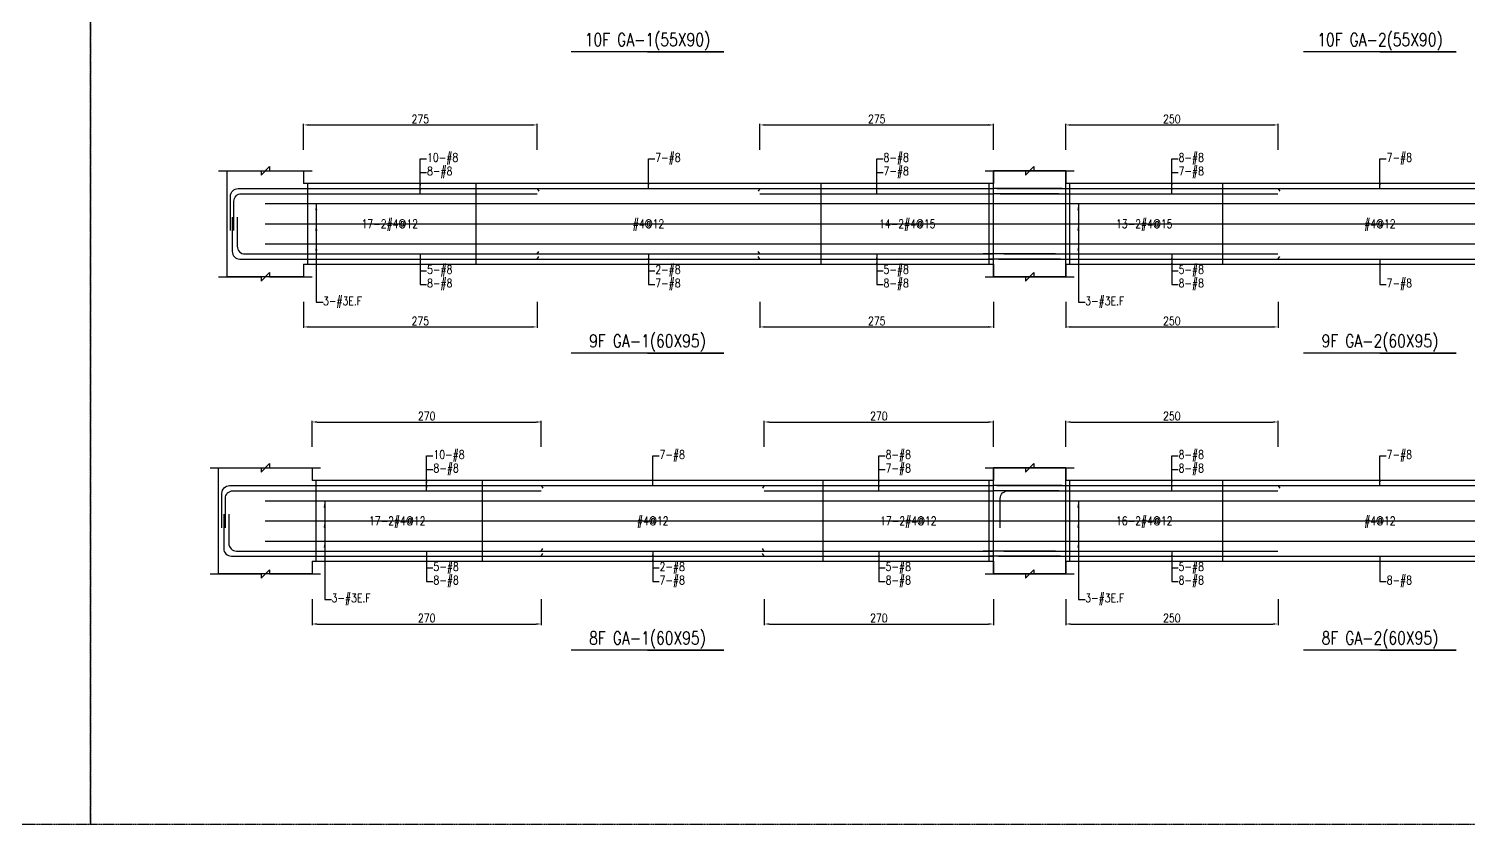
# Model space of a CAD drawing. Header units: millimetres. Extents: x 0 to 84580, y -12276 to 4373.
# Drawn here: x 35759 to 37454, y -3069 to -2132 of the extents above; entities that cross this region are included whole.
import ezdxf
from ezdxf.enums import TextEntityAlignment as Align

# ---------------------------------------------------------------- set-up
doc = ezdxf.new("R2010")
doc.units = ezdxf.units.MM
doc.header["$MEASUREMENT"] = 0
doc.linetypes.add('CENTER', pattern=[2, 1.25, -0.25, 0.25, -0.25])
for name, color, linetype in [('S-DIM', 2, 'Continuous'), ('S-GRID', 1, 'CENTER'), ('S-LEADER', 2, 'Continuous'), ('S-RC', 130, 'Continuous'), ('S-REINF', 6, 'Continuous'), ('S-TEXT', 2, 'Continuous')]:
    doc.layers.add(name, color=color, linetype=linetype)
doc.styles.add('CS4', font='romans.shx', dxfattribs={"width": 0.8, "bigfont": 'lsp.shx'})
doc.styles.get("Standard").update_dxf_attribs({"font": 'arial.ttf'})
doc.dimstyles.new('ISO-25', dxfattribs={"dimtxt": 2.5, "dimasz": 2.5, "dimexe": 1.25, "dimexo": 0.625, "dimtad": 1, "dimtxsty": 'Standard', "dimcen": 2.5, "dimadec": 0, "dimazin": 0, "dimtfac": 1, "dimtmove": 0, "dimatfit": 3, "dimfxl": 0, "dimarcsym": 0})

# ---------------------------------------------------------------- blocks, each defined once
blk = doc.blocks.new('*D955')
at = {"layer": 'DEFPOINTS', "color": 0, "transparency": 16777216}
for p in [(36362.7, -2595.1), (36092.7, -2625.1), (36362.7, -2625.1)]:
    blk.add_point(p, dxfattribs=at)
at = {"layer": 'S-DIM', "color": 0, "lineweight": -2, "transparency": 16777216}
for p, q in [((36092.7, -2624.5), (36092.7, -2593.8)), ((36098.7, -2595.1), (36356.7, -2595.1)), ((36362.7, -2624.5), (36362.7, -2593.8))]:
    blk.add_line(p, q, dxfattribs=at)
at = {"layer": 'S-DIM', "color": 0, "transparency": 16777216}
for points in [[(36098.7, -2594.1), (36098.7, -2596.1), (36092.7, -2595.1)], [(36356.7, -2594.1), (36356.7, -2596.1), (36362.7, -2595.1)]]:
    blk.add_solid(points, dxfattribs=at)
at = {"layer": 'S-DIM', "color": 0, "transparency": 16777216, "insert": (36227.7, -2588.1), "char_height": 10, "attachment_point": 5, "style": 'CS4'}
blk.add_mtext('270', dxfattribs=at)
blk = doc.blocks.new('*D956')
at = {"layer": 'DEFPOINTS', "color": 0, "transparency": 16777216}
for p in [(36895.2, -2595.1), (36625.2, -2625.1), (36895.2, -2625.1)]:
    blk.add_point(p, dxfattribs=at)
at = {"layer": 'S-DIM', "color": 0, "lineweight": -2, "transparency": 16777216}
for p, q in [((36625.2, -2624.5), (36625.2, -2593.8)), ((36631.2, -2595.1), (36889.2, -2595.1)), ((36895.2, -2624.5), (36895.2, -2593.8))]:
    blk.add_line(p, q, dxfattribs=at)
at = {"layer": 'S-DIM', "color": 0, "transparency": 16777216}
for points in [[(36631.2, -2594.1), (36631.2, -2596.1), (36625.2, -2595.1)], [(36889.2, -2594.1), (36889.2, -2596.1), (36895.2, -2595.1)]]:
    blk.add_solid(points, dxfattribs=at)
at = {"layer": 'S-DIM', "color": 0, "transparency": 16777216, "insert": (36760.2, -2588.1), "char_height": 10, "attachment_point": 5, "style": 'CS4'}
blk.add_mtext('270', dxfattribs=at)
blk = doc.blocks.new('*D957')
at = {"layer": 'DEFPOINTS', "color": 0, "transparency": 16777216}
for p in [(36092.7, -2803.1), (36362.7, -2803.1), (36362.7, -2833.1)]:
    blk.add_point(p, dxfattribs=at)
at = {"layer": 'S-DIM', "color": 0, "lineweight": -2, "transparency": 16777216}
for p, q in [((36092.7, -2803.7), (36092.7, -2834.3)), ((36362.7, -2803.7), (36362.7, -2834.3)), ((36098.7, -2833.1), (36356.7, -2833.1))]:
    blk.add_line(p, q, dxfattribs=at)
at = {"layer": 'S-DIM', "color": 0, "transparency": 16777216}
for points in [[(36098.7, -2832.1), (36098.7, -2834.1), (36092.7, -2833.1)], [(36356.7, -2832.1), (36356.7, -2834.1), (36362.7, -2833.1)]]:
    blk.add_solid(points, dxfattribs=at)
at = {"layer": 'S-DIM', "color": 0, "transparency": 16777216, "insert": (36227.7, -2826.1), "char_height": 10, "attachment_point": 5, "style": 'CS4'}
blk.add_mtext('270', dxfattribs=at)
blk = doc.blocks.new('*D958')
at = {"layer": 'DEFPOINTS', "color": 0, "transparency": 16777216}
for p in [(36625.2, -2803.1), (36895.2, -2803.1), (36895.2, -2833.1)]:
    blk.add_point(p, dxfattribs=at)
at = {"layer": 'S-DIM', "color": 0, "lineweight": -2, "transparency": 16777216}
for p, q in [((36625.2, -2803.7), (36625.2, -2834.3)), ((36895.2, -2803.7), (36895.2, -2834.3)), ((36631.2, -2833.1), (36889.2, -2833.1))]:
    blk.add_line(p, q, dxfattribs=at)
at = {"layer": 'S-DIM', "color": 0, "transparency": 16777216}
for points in [[(36631.2, -2832.1), (36631.2, -2834.1), (36625.2, -2833.1)], [(36889.2, -2832.1), (36889.2, -2834.1), (36895.2, -2833.1)]]:
    blk.add_solid(points, dxfattribs=at)
at = {"layer": 'S-DIM', "color": 0, "transparency": 16777216, "insert": (36760.2, -2826.1), "char_height": 10, "attachment_point": 5, "style": 'CS4'}
blk.add_mtext('270', dxfattribs=at)
blk = doc.blocks.new('*D959')
at = {"layer": 'DEFPOINTS', "color": 0, "transparency": 16777216}
for p in [(36357.7, -2245.1), (36082.7, -2275.1), (36357.7, -2275.1)]:
    blk.add_point(p, dxfattribs=at)
at = {"layer": 'S-DIM', "color": 0, "lineweight": -2, "transparency": 16777216}
for p, q in [((36082.7, -2274.5), (36082.7, -2243.8)), ((36088.7, -2245.1), (36351.7, -2245.1)), ((36357.7, -2274.5), (36357.7, -2243.8))]:
    blk.add_line(p, q, dxfattribs=at)
at = {"layer": 'S-DIM', "color": 0, "transparency": 16777216}
for points in [[(36088.7, -2244.1), (36088.7, -2246.1), (36082.7, -2245.1)], [(36351.7, -2244.1), (36351.7, -2246.1), (36357.7, -2245.1)]]:
    blk.add_solid(points, dxfattribs=at)
at = {"layer": 'S-DIM', "color": 0, "transparency": 16777216, "insert": (36220.2, -2238.1), "char_height": 10, "attachment_point": 5, "style": 'CS4'}
blk.add_mtext('275', dxfattribs=at)
blk = doc.blocks.new('*D960')
at = {"layer": 'DEFPOINTS', "color": 0, "transparency": 16777216}
for p in [(36895.2, -2245.1), (36620.2, -2275.1), (36895.2, -2275.1)]:
    blk.add_point(p, dxfattribs=at)
at = {"layer": 'S-DIM', "color": 0, "lineweight": -2, "transparency": 16777216}
for p, q in [((36620.2, -2274.5), (36620.2, -2243.8)), ((36626.2, -2245.1), (36889.2, -2245.1)), ((36895.2, -2274.5), (36895.2, -2243.8))]:
    blk.add_line(p, q, dxfattribs=at)
at = {"layer": 'S-DIM', "color": 0, "transparency": 16777216}
for points in [[(36626.2, -2244.1), (36626.2, -2246.1), (36620.2, -2245.1)], [(36889.2, -2244.1), (36889.2, -2246.1), (36895.2, -2245.1)]]:
    blk.add_solid(points, dxfattribs=at)
at = {"layer": 'S-DIM', "color": 0, "transparency": 16777216, "insert": (36757.7, -2238.1), "char_height": 10, "attachment_point": 5, "style": 'CS4'}
blk.add_mtext('275', dxfattribs=at)
blk = doc.blocks.new('*D961')
at = {"layer": 'DEFPOINTS', "color": 0, "transparency": 16777216}
for p in [(36082.7, -2453.1), (36357.7, -2453.1), (36357.7, -2483.1)]:
    blk.add_point(p, dxfattribs=at)
at = {"layer": 'S-DIM', "color": 0, "lineweight": -2, "transparency": 16777216}
for p, q in [((36082.7, -2453.7), (36082.7, -2484.3)), ((36357.7, -2453.7), (36357.7, -2484.3)), ((36088.7, -2483.1), (36351.7, -2483.1))]:
    blk.add_line(p, q, dxfattribs=at)
at = {"layer": 'S-DIM', "color": 0, "transparency": 16777216}
for points in [[(36088.7, -2482.1), (36088.7, -2484.1), (36082.7, -2483.1)], [(36351.7, -2482.1), (36351.7, -2484.1), (36357.7, -2483.1)]]:
    blk.add_solid(points, dxfattribs=at)
at = {"layer": 'S-DIM', "color": 0, "transparency": 16777216, "insert": (36220.2, -2476.1), "char_height": 10, "attachment_point": 5, "style": 'CS4'}
blk.add_mtext('275', dxfattribs=at)
blk = doc.blocks.new('*D962')
at = {"layer": 'DEFPOINTS', "color": 0, "transparency": 16777216}
for p in [(36620.2, -2453.1), (36895.2, -2453.1), (36895.2, -2483.1)]:
    blk.add_point(p, dxfattribs=at)
at = {"layer": 'S-DIM', "color": 0, "lineweight": -2, "transparency": 16777216}
for p, q in [((36620.2, -2453.7), (36620.2, -2484.3)), ((36895.2, -2453.7), (36895.2, -2484.3)), ((36626.2, -2483.1), (36889.2, -2483.1))]:
    blk.add_line(p, q, dxfattribs=at)
at = {"layer": 'S-DIM', "color": 0, "transparency": 16777216}
for points in [[(36626.2, -2482.1), (36626.2, -2484.1), (36620.2, -2483.1)], [(36889.2, -2482.1), (36889.2, -2484.1), (36895.2, -2483.1)]]:
    blk.add_solid(points, dxfattribs=at)
at = {"layer": 'S-DIM', "color": 0, "transparency": 16777216, "insert": (36757.7, -2476.1), "char_height": 10, "attachment_point": 5, "style": 'CS4'}
blk.add_mtext('275', dxfattribs=at)
blk = doc.blocks.new('*D981')
at = {"layer": 'DEFPOINTS', "color": 0, "transparency": 16777216}
for p in [(37230.2, -2595.1), (36980.2, -2625.1), (37230.2, -2625.1)]:
    blk.add_point(p, dxfattribs=at)
at = {"layer": 'S-DIM', "color": 0, "lineweight": -2, "transparency": 16777216}
for p, q in [((36980.2, -2624.5), (36980.2, -2593.8)), ((36986.2, -2595.1), (37224.2, -2595.1)), ((37230.2, -2624.5), (37230.2, -2593.8))]:
    blk.add_line(p, q, dxfattribs=at)
at = {"layer": 'S-DIM', "color": 0, "transparency": 16777216}
for points in [[(36986.2, -2594.1), (36986.2, -2596.1), (36980.2, -2595.1)], [(37224.2, -2594.1), (37224.2, -2596.1), (37230.2, -2595.1)]]:
    blk.add_solid(points, dxfattribs=at)
at = {"layer": 'S-DIM', "color": 0, "transparency": 16777216, "insert": (37105.2, -2588.1), "char_height": 10, "attachment_point": 5, "style": 'CS4'}
blk.add_mtext('250', dxfattribs=at)
blk = doc.blocks.new('*D983')
at = {"layer": 'DEFPOINTS', "color": 0, "transparency": 16777216}
for p in [(36980.2, -2803.1), (37230.2, -2803.1), (37230.2, -2833.1)]:
    blk.add_point(p, dxfattribs=at)
at = {"layer": 'S-DIM', "color": 0, "lineweight": -2, "transparency": 16777216}
for p, q in [((36980.2, -2803.7), (36980.2, -2834.3)), ((37230.2, -2803.7), (37230.2, -2834.3)), ((36986.2, -2833.1), (37224.2, -2833.1))]:
    blk.add_line(p, q, dxfattribs=at)
at = {"layer": 'S-DIM', "color": 0, "transparency": 16777216}
for points in [[(36986.2, -2832.1), (36986.2, -2834.1), (36980.2, -2833.1)], [(37224.2, -2832.1), (37224.2, -2834.1), (37230.2, -2833.1)]]:
    blk.add_solid(points, dxfattribs=at)
at = {"layer": 'S-DIM', "color": 0, "transparency": 16777216, "insert": (37105.2, -2826.1), "char_height": 10, "attachment_point": 5, "style": 'CS4'}
blk.add_mtext('250', dxfattribs=at)
blk = doc.blocks.new('*D971')
at = {"layer": 'DEFPOINTS', "color": 0, "transparency": 16777216}
for p in [(37230.2, -2245.1), (36980.2, -2275.1), (37230.2, -2275.1)]:
    blk.add_point(p, dxfattribs=at)
at = {"layer": 'S-DIM', "color": 0, "lineweight": -2, "transparency": 16777216}
for p, q in [((36980.2, -2274.5), (36980.2, -2243.8)), ((36986.2, -2245.1), (37224.2, -2245.1)), ((37230.2, -2274.5), (37230.2, -2243.8))]:
    blk.add_line(p, q, dxfattribs=at)
at = {"layer": 'S-DIM', "color": 0, "transparency": 16777216}
for points in [[(36986.2, -2244.1), (36986.2, -2246.1), (36980.2, -2245.1)], [(37224.2, -2244.1), (37224.2, -2246.1), (37230.2, -2245.1)]]:
    blk.add_solid(points, dxfattribs=at)
at = {"layer": 'S-DIM', "color": 0, "transparency": 16777216, "insert": (37105.2, -2238.1), "char_height": 10, "attachment_point": 5, "style": 'CS4'}
blk.add_mtext('250', dxfattribs=at)
blk = doc.blocks.new('*D973')
at = {"layer": 'DEFPOINTS', "color": 0, "transparency": 16777216}
for p in [(36980.2, -2453.1), (37230.2, -2453.1), (37230.2, -2483.1)]:
    blk.add_point(p, dxfattribs=at)
at = {"layer": 'S-DIM', "color": 0, "lineweight": -2, "transparency": 16777216}
for p, q in [((36980.2, -2453.7), (36980.2, -2484.3)), ((37230.2, -2453.7), (37230.2, -2484.3)), ((36986.2, -2483.1), (37224.2, -2483.1))]:
    blk.add_line(p, q, dxfattribs=at)
at = {"layer": 'S-DIM', "color": 0, "transparency": 16777216}
for points in [[(36986.2, -2482.1), (36986.2, -2484.1), (36980.2, -2483.1)], [(37224.2, -2482.1), (37224.2, -2484.1), (37230.2, -2483.1)]]:
    blk.add_solid(points, dxfattribs=at)
at = {"layer": 'S-DIM', "color": 0, "transparency": 16777216, "insert": (37105.2, -2476.1), "char_height": 10, "attachment_point": 5, "style": 'CS4'}
blk.add_mtext('250', dxfattribs=at)

msp = doc.modelspace()

# ---------------------------------------------------------------- linework, layer by layer
at = {"layer": 'S-GRID'}
for points in [[(32603, -3069), (35832, -3069), (35832, -1000), (32603, -1000), (32603, -3069)], [(35832, -3069), (39061, -3069), (39061, -1000), (35832, -1000), (35832, -3069)]]:
    msp.add_lwpolyline(points, dxfattribs=at)
at = {"layer": 'S-RC'}
for points in [[(36487.673, -2159.093), (36577.673, -2159.093), (36397.673, -2159.093)], [(37350.173, -2159.093), (37440.173, -2159.093), (37260.173, -2159.093)], [(35982.673, -2299.093), (36032.673, -2299.103), (36032.672, -2304.103), (36042.674, -2294.105), (36042.673, -2299.105), (36092.673, -2299.115)], [(36082.673, -2409.093), (36082.673, -2424.093), (35992.673, -2424.093), (35992.673, -2299.093), (36082.673, -2299.093), (36082.673, -2314.093)], [(36885.173, -2299.093), (36932.673, -2299.102), (36932.672, -2304.102), (36942.674, -2294.104), (36942.673, -2299.104), (36990.173, -2299.114)], [(36885.173, -2299.093), (36932.673, -2299.102), (36932.672, -2304.102), (36942.674, -2294.104), (36942.673, -2299.104), (36990.173, -2299.114)], [(36895.173, -2409.093), (36895.173, -2424.093), (36980.173, -2424.093), (36980.173, -2299.093), (36895.173, -2299.093), (36895.173, -2314.093)], [(36980.173, -2409.093), (36980.173, -2424.093), (36895.173, -2424.093), (36895.173, -2299.093), (36980.173, -2299.093), (36980.173, -2314.093)], [(36895.173, -2314.093), (36082.673, -2314.093)], [(37720.173, -2314.093), (36980.173, -2314.093)], [(35982.673, -2424.093), (36032.673, -2424.103), (36032.672, -2429.103), (36042.674, -2419.105), (36042.673, -2424.105), (36092.673, -2424.115)], [(36082.673, -2409.093), (36895.173, -2409.093)], [(36885.173, -2424.093), (36932.673, -2424.102), (36932.672, -2429.102), (36942.674, -2419.104), (36942.673, -2424.104), (36990.173, -2424.114)], [(36885.173, -2424.093), (36932.673, -2424.102), (36932.672, -2429.102), (36942.674, -2419.104), (36942.673, -2424.104), (36990.173, -2424.114)], [(36980.173, -2409.093), (37720.173, -2409.093)], [(36487.673, -2514.093), (36577.673, -2514.093), (36397.673, -2514.093)], [(37350.173, -2514.093), (37440.173, -2514.093), (37260.173, -2514.093)], [(35972.673, -2649.093), (36032.673, -2649.105), (36032.672, -2654.105), (36042.674, -2644.107), (36042.673, -2649.107), (36102.673, -2649.119)], [(36885.173, -2649.093), (36932.673, -2649.102), (36932.672, -2654.102), (36942.674, -2644.104), (36942.673, -2649.104), (36990.173, -2649.114)], [(36885.173, -2649.093), (36932.673, -2649.102), (36932.672, -2654.102), (36942.674, -2644.104), (36942.673, -2649.104), (36990.173, -2649.114)], [(36092.673, -2759.093), (36092.673, -2774.093), (35982.673, -2774.093), (35982.673, -2649.093), (36092.673, -2649.093), (36092.673, -2664.093)], [(36895.173, -2759.093), (36895.173, -2774.093), (36980.173, -2774.093), (36980.173, -2649.093), (36895.173, -2649.093), (36895.173, -2664.093)], [(36980.173, -2759.093), (36980.173, -2774.093), (36895.173, -2774.093), (36895.173, -2649.093), (36980.173, -2649.093), (36980.173, -2664.093)], [(36895.173, -2664.093), (36092.673, -2664.093)], [(37720.173, -2664.093), (36980.173, -2664.093)], [(36092.673, -2759.093), (36895.173, -2759.093)], [(36980.173, -2759.093), (37720.173, -2759.093)], [(35972.673, -2774.093), (36032.673, -2774.105), (36032.672, -2779.105), (36042.674, -2769.107), (36042.673, -2774.107), (36102.673, -2774.119)], [(36885.173, -2774.093), (36932.673, -2774.102), (36932.672, -2779.102), (36942.674, -2769.104), (36942.673, -2774.104), (36990.173, -2774.114)], [(36885.173, -2774.093), (36932.673, -2774.102), (36932.672, -2779.102), (36942.674, -2769.104), (36942.673, -2774.104), (36990.173, -2774.114)], [(36487.673, -2864.093), (36577.673, -2864.093), (36397.673, -2864.093)], [(37350.173, -2864.093), (37440.173, -2864.093), (37260.173, -2864.093)]]:
    msp.add_lwpolyline(points, dxfattribs=at)
at = {"layer": 'S-REINF'}
for points in [[(35996.673, -2369.593), (35996.673, -2329.093, -0.41421356), (36005.673, -2320.093), (36082.673, -2320.093)], [(36000.673, -2369.593), (36000.673, -2335.093, -0.41421356), (36009.673, -2326.093), (36082.673, -2326.093)], [(35998.673, -2353.593), (35998.673, -2394.093, 0.41421356), (36007.673, -2403.093), (36082.673, -2403.093)], [(36004.673, -2353.593), (36004.673, -2388.093, 0.41421356), (36013.673, -2397.093), (36082.673, -2397.093)], [(35986.673, -2719.593), (35986.673, -2679.093, -0.41421356), (35995.673, -2670.093), (36092.673, -2670.093)], [(35990.673, -2719.593), (35990.673, -2685.093, -0.41421356), (35999.673, -2676.093), (36092.673, -2676.093)], [(36903.173, -2719.593), (36903.173, -2685.093, -0.41421356), (36912.173, -2676.093), (36980.173, -2676.093)], [(35988.673, -2703.593), (35988.673, -2744.093, 0.41421356), (35997.673, -2753.093), (36092.673, -2753.093)], [(35994.673, -2703.593), (35994.673, -2738.093, 0.41421356), (36003.673, -2747.093), (36092.673, -2747.093)]]:
    msp.add_lwpolyline(points, format="xyb", dxfattribs=at)
for points in [[(36082.673, -2320.093), (36357.673, -2320.093)], [(36357.673, -2320.093), (36359.673, -2323.093)], [(36357.673, -2320.093), (36620.173, -2320.093)], [(36620.173, -2320.093), (36618.173, -2323.093)], [(36620.173, -2320.093), (36895.173, -2320.093)], [(36976.173, -2320.093), (36895.173, -2320.093)], [(36899.173, -2320.093), (36980.173, -2320.093)], [(36980.173, -2320.093), (37230.173, -2320.093)], [(37230.173, -2320.093), (37232.173, -2323.093)], [(37230.173, -2320.093), (37470.173, -2320.093)], [(36082.673, -2326.093), (36357.673, -2326.093)], [(36620.173, -2326.093), (36895.173, -2326.093)], [(36972.173, -2326.093), (36895.173, -2326.093)], [(36903.173, -2326.093), (36980.173, -2326.093)], [(36980.173, -2326.093), (37230.173, -2326.093)], [(36082.673, -2397.093), (36357.673, -2397.093)], [(36082.673, -2403.093), (36357.673, -2403.093)], [(36357.673, -2397.093), (36359.673, -2394.093)], [(36357.673, -2397.093), (36620.173, -2397.093)], [(36357.673, -2403.093), (36359.673, -2400.093)], [(36357.673, -2403.093), (36620.173, -2403.093)], [(36620.173, -2397.093), (36618.173, -2394.093)], [(36620.173, -2403.093), (36618.173, -2400.093)], [(36620.173, -2397.093), (36895.173, -2397.093)], [(36620.173, -2403.093), (36895.173, -2403.093)], [(36968.173, -2397.093), (36883.173, -2397.093)], [(36974.173, -2403.093), (36889.173, -2403.093)], [(36901.173, -2403.093), (36980.173, -2403.093)], [(36907.173, -2397.093), (36980.173, -2397.093)], [(36980.173, -2397.093), (37230.173, -2397.093)], [(36980.173, -2403.093), (37230.173, -2403.093)], [(37230.173, -2403.093), (37232.173, -2400.093)], [(37230.173, -2403.093), (37470.173, -2403.093)], [(36092.673, -2670.093), (36362.673, -2670.093)], [(36092.673, -2676.093), (36362.673, -2676.093)], [(36362.673, -2670.093), (36364.673, -2673.093)], [(36362.673, -2670.093), (36625.173, -2670.093)], [(36625.173, -2670.093), (36623.173, -2673.093)], [(36625.173, -2670.093), (36895.173, -2670.093)], [(36625.173, -2676.093), (36895.173, -2676.093)], [(36976.173, -2670.093), (36895.173, -2670.093)], [(36972.173, -2676.093), (36895.173, -2676.093)], [(36899.173, -2670.093), (36980.173, -2670.093)], [(36980.173, -2670.093), (37230.173, -2670.093)], [(36980.173, -2676.093), (37230.173, -2676.093)], [(37230.173, -2670.093), (37232.173, -2673.093)], [(37230.173, -2670.093), (37470.173, -2670.093)], [(36362.673, -2747.093), (36364.673, -2744.093)], [(36625.173, -2747.093), (36623.173, -2744.093)], [(36092.673, -2747.093), (36362.673, -2747.093)], [(36092.673, -2753.093), (36362.673, -2753.093)], [(36362.673, -2747.093), (36625.173, -2747.093)], [(36362.673, -2753.093), (36364.673, -2750.093)], [(36362.673, -2753.093), (36625.173, -2753.093)], [(36625.173, -2753.093), (36623.173, -2750.093)], [(36625.173, -2747.093), (36895.173, -2747.093)], [(36625.173, -2753.093), (36895.173, -2753.093)], [(36968.173, -2747.093), (36883.173, -2747.093)], [(36974.173, -2753.093), (36889.173, -2753.093)], [(36901.173, -2753.093), (36980.173, -2753.093)], [(36907.173, -2747.093), (36980.173, -2747.093)], [(36980.173, -2747.093), (37230.173, -2747.093)], [(36980.173, -2753.093), (37230.173, -2753.093)], [(37230.173, -2753.093), (37470.173, -2753.093)]]:
    msp.add_lwpolyline(points, dxfattribs=at)
at = {"layer": 'S-REINF', "color": 1}
for points in [[(36087.673, -2409.093), (36087.673, -2314.093)], [(36285.798, -2409.093), (36285.798, -2314.093)], [(36692.048, -2409.093), (36692.048, -2314.093)], [(36890.173, -2409.093), (36890.173, -2314.093)], [(36985.173, -2409.093), (36985.173, -2314.093)], [(37165.173, -2409.093), (37165.173, -2314.093)], [(36037.673, -2337.843), (36937.673, -2337.843)], [(36937.673, -2337.843), (37762.673, -2337.843)], [(36037.673, -2361.593), (36937.673, -2361.593)], [(36937.673, -2361.593), (37762.673, -2361.593)], [(36037.673, -2385.343), (36937.673, -2385.343)], [(36937.673, -2385.343), (37762.673, -2385.343)], [(36097.673, -2759.093), (36097.673, -2664.093)], [(36293.298, -2759.093), (36293.298, -2664.093)], [(36694.548, -2759.093), (36694.548, -2664.093)], [(36890.173, -2759.093), (36890.173, -2664.093)], [(36985.173, -2759.093), (36985.173, -2664.093)], [(37165.173, -2759.093), (37165.173, -2664.093)], [(36037.673, -2687.843), (36937.673, -2687.843)], [(36937.673, -2687.843), (37762.673, -2687.843)], [(36037.673, -2711.593), (36937.673, -2711.593)], [(36937.673, -2711.593), (37762.673, -2711.593)], [(36037.673, -2735.343), (36937.673, -2735.343)], [(36937.673, -2735.343), (37762.673, -2735.343)]]:
    msp.add_lwpolyline(points, dxfattribs=at)

# ---------------------------------------------------------------- texts
at = {"layer": 'S-LEADER', "char_height": 10, "attachment_point": 4, "style": 'CS4'}
for s, insert in [('10-#8', (36228.173, -2285.093)), ('7-#8', (36496.923, -2285.093)), ('8-#8', (36765.673, -2285.093)), ('8-#8', (37113.173, -2285.093)), ('7-#8', (37358.173, -2285.093)), ('8-#8', (36228.173, -2301.093)), ('7-#8', (36765.673, -2301.093)), ('7-#8', (37113.173, -2301.093)), ('5-#8', (36228.173, -2417.093)), ('2-#8', (36496.923, -2417.093)), ('5-#8', (36765.673, -2417.093)), ('5-#8', (37113.173, -2417.093)), ('8-#8', (36228.173, -2433.093)), ('7-#8', (36496.923, -2433.093)), ('8-#8', (36765.673, -2433.093)), ('8-#8', (37113.173, -2433.093)), ('7-#8', (37358.173, -2433.093)), ('10-#8', (36235.673, -2635.093)), ('7-#8', (36501.923, -2635.093)), ('8-#8', (36768.173, -2635.093)), ('8-#8', (37113.173, -2635.093)), ('7-#8', (37358.173, -2635.093)), ('8-#8', (36235.673, -2651.093)), ('7-#8', (36768.173, -2651.093)), ('8-#8', (37113.173, -2651.093)), ('5-#8', (36235.673, -2767.093)), ('2-#8', (36501.923, -2767.093)), ('5-#8', (36768.173, -2767.093)), ('5-#8', (37113.173, -2767.093)), ('8-#8', (36235.673, -2783.093)), ('7-#8', (36501.923, -2783.093)), ('8-#8', (36768.173, -2783.093)), ('8-#8', (37113.173, -2783.093)), ('8-#8', (37358.173, -2783.093))]:
    msp.add_mtext(s, dxfattribs=dict(at, insert=insert))
at = {"layer": 'S-LEADER', "color": 3, "char_height": 10, "attachment_point": 4, "style": 'CS4'}
for insert in [(36105.673, -2454.093), (37003.173, -2454.093), (36115.673, -2804.093), (37003.173, -2804.093)]:
    msp.add_mtext('3-#3E.F', dxfattribs=dict(at, insert=insert))
at = {"layer": 'S-RC', "style": 'CS4', "width": 0.8}
for s, p in [('10F GA-1(55X90)', (36487.673, -2152.093)), ('10F GA-2(55X90)', (37350.173, -2152.093)), ('9F GA-1(60X95)', (36487.673, -2507.093)), ('9F GA-2(60X95)', (37350.173, -2507.093)), ('8F GA-1(60X95)', (36487.673, -2857.093)), ('8F GA-2(60X95)', (37350.173, -2857.093))]:
    msp.add_text(s, height=15, dxfattribs=at).set_placement(p, align=Align.CENTER)
at = {"layer": 'S-TEXT', "color": 1, "style": 'CS4', "width": 0.8}
for s, p in [('17-2#4@12', (36184.235, -2366.593)), ('#4@12', (36488.923, -2366.593)), ('14-2#4@15', (36793.61, -2366.593)), ('13-2#4@15', (37072.673, -2366.593)), ('#4@12', (37350.173, -2366.593)), ('17-2#4@12', (36192.985, -2716.593)), ('#4@12', (36493.923, -2716.593)), ('17-2#4@12', (36794.86, -2716.593)), ('16-2#4@12', (37072.673, -2716.593)), ('#4@12', (37350.173, -2716.593))]:
    msp.add_text(s, height=10, dxfattribs=at).set_placement(p, align=Align.CENTER)

# ---------------------------------------------------------------- dimensions: what is measured, and where the dimension line sits
at = {"layer": 'S-DIM'}
for p1, p2, distance, picture, middle in [((36082.673, -2275.093), (36357.673, -2275.093), 30, '*D959', (36220.173, -2238.093)), ((36620.173, -2275.093), (36895.173, -2275.093), 30, '*D960', (36757.673, -2238.093)), ((36980.173, -2275.093), (37230.173, -2275.093), 30, '*D971', (37105.173, -2238.093)), ((36082.673, -2453.093), (36357.673, -2453.093), -30, '*D961', (36220.173, -2476.093)), ((36620.173, -2453.093), (36895.173, -2453.093), -30, '*D962', (36757.673, -2476.093)), ((36980.173, -2453.093), (37230.173, -2453.093), -30, '*D973', (37105.173, -2476.093)), ((36092.673, -2625.093), (36362.673, -2625.093), 30, '*D955', (36227.673, -2588.093)), ((36625.173, -2625.093), (36895.173, -2625.093), 30, '*D956', (36760.173, -2588.093)), ((36980.173, -2625.093), (37230.173, -2625.093), 30, '*D981', (37105.173, -2588.093)), ((36092.673, -2803.093), (36362.673, -2803.093), -30, '*D957', (36227.673, -2826.093)), ((36625.173, -2803.093), (36895.173, -2803.093), -30, '*D958', (36760.173, -2826.093)), ((36980.173, -2803.093), (37230.173, -2803.093), -30, '*D983', (37105.173, -2826.093))]:
    dim = msp.add_aligned_dim(p1=p1, p2=p2, distance=distance, dimstyle='ISO-25', override={"dimtxt": 10, "dimasz": 6, "dimgap": 2, "dimtxsty": 'CS4'}, dxfattribs=at)
    dim.commit()
    dim.dimension.update_dxf_attribs({"geometry": picture, "text_midpoint": middle})

# ---------------------------------------------------------------- leaders
at = {"layer": 'S-LEADER', "annotation_type": 0, "has_hookline": 1, "hookline_direction": 0}
for points, override, text_width in [([(36220.173, -2320.093), (36220.173, -2285.093), (36227.548, -2285.093)], {"dimasz": 6, "dimtad": 0}, 37.333), ([(36488.923, -2320.093), (36488.923, -2285.093), (36496.298, -2285.093)], {"dimasz": 6, "dimtad": 0}, 30.857), ([(36757.673, -2320.093), (36757.673, -2285.093), (36765.048, -2285.093)], {"dimasz": 6, "dimtad": 0}, 30.857), ([(37105.173, -2320.093), (37105.173, -2285.093), (37112.548, -2285.093)], {"dimasz": 6, "dimtad": 0}, 30.857), ([(37350.173, -2320.093), (37350.173, -2285.093), (37357.548, -2285.093)], {"dimasz": 6, "dimtad": 0}, 30.857), ([(36220.173, -2326.093), (36220.173, -2301.093), (36227.548, -2301.093)], {"dimasz": 6, "dimtad": 0}, 30.857), ([(36757.673, -2326.093), (36757.673, -2301.093), (36765.048, -2301.093)], {"dimasz": 6, "dimtad": 0}, 30.857), ([(37105.173, -2326.093), (37105.173, -2301.093), (37112.548, -2301.093)], {"dimasz": 6, "dimtad": 0}, 30.857), ([(36097.673, -2385.343), (36097.673, -2454.093), (36105.048, -2454.093)], {"dimasz": 8, "dimtad": 0}, 49.524), ([(36995.173, -2385.343), (36995.173, -2454.093), (37002.548, -2454.093)], {"dimasz": 8, "dimtad": 0}, 49.524), ([(36220.173, -2397.093), (36220.173, -2417.093), (36227.548, -2417.093)], {"dimasz": 6, "dimtad": 0}, 30.857), ([(36220.173, -2403.093), (36220.173, -2433.093), (36227.548, -2433.093)], {"dimasz": 6, "dimtad": 0}, 30.857), ([(36488.923, -2397.093), (36488.923, -2417.093), (36496.298, -2417.093)], {"dimasz": 6, "dimtad": 0}, 30.857), ([(36488.923, -2403.093), (36488.923, -2433.093), (36496.298, -2433.093)], {"dimasz": 6, "dimtad": 0}, 30.857), ([(36757.673, -2397.093), (36757.673, -2417.093), (36765.048, -2417.093)], {"dimasz": 6, "dimtad": 0}, 30.857), ([(36757.673, -2403.093), (36757.673, -2433.093), (36765.048, -2433.093)], {"dimasz": 6, "dimtad": 0}, 30.857), ([(37105.173, -2397.093), (37105.173, -2417.093), (37112.548, -2417.093)], {"dimasz": 6, "dimtad": 0}, 30.857), ([(37105.173, -2403.093), (37105.173, -2433.093), (37112.548, -2433.093)], {"dimasz": 6, "dimtad": 0}, 30.857), ([(37350.173, -2403.093), (37350.173, -2433.093), (37357.548, -2433.093)], {"dimasz": 6, "dimtad": 0}, 30.857), ([(36227.673, -2670.093), (36227.673, -2635.093), (36235.048, -2635.093)], {"dimasz": 6, "dimtad": 0}, 37.333), ([(36493.923, -2670.093), (36493.923, -2635.093), (36501.298, -2635.093)], {"dimasz": 6, "dimtad": 0}, 30.857), ([(36760.173, -2670.093), (36760.173, -2635.093), (36767.548, -2635.093)], {"dimasz": 6, "dimtad": 0}, 30.857), ([(37105.173, -2670.093), (37105.173, -2635.093), (37112.548, -2635.093)], {"dimasz": 6, "dimtad": 0}, 30.857), ([(37350.173, -2670.093), (37350.173, -2635.093), (37357.548, -2635.093)], {"dimasz": 6, "dimtad": 0}, 30.857), ([(36227.673, -2676.093), (36227.673, -2651.093), (36235.048, -2651.093)], {"dimasz": 6, "dimtad": 0}, 30.857), ([(36760.173, -2676.093), (36760.173, -2651.093), (36767.548, -2651.093)], {"dimasz": 6, "dimtad": 0}, 30.857), ([(37105.173, -2676.093), (37105.173, -2651.093), (37112.548, -2651.093)], {"dimasz": 6, "dimtad": 0}, 30.857), ([(36107.673, -2735.343), (36107.673, -2804.093), (36115.048, -2804.093)], {"dimasz": 8, "dimtad": 0}, 49.524), ([(36995.173, -2735.343), (36995.173, -2804.093), (37002.548, -2804.093)], {"dimasz": 8, "dimtad": 0}, 49.524), ([(36227.673, -2747.093), (36227.673, -2767.093), (36235.048, -2767.093)], {"dimasz": 6, "dimtad": 0}, 30.857), ([(36227.673, -2753.093), (36227.673, -2783.093), (36235.048, -2783.093)], {"dimasz": 6, "dimtad": 0}, 30.857), ([(36493.923, -2747.093), (36493.923, -2767.093), (36501.298, -2767.093)], {"dimasz": 6, "dimtad": 0}, 30.857), ([(36493.923, -2753.093), (36493.923, -2783.093), (36501.298, -2783.093)], {"dimasz": 6, "dimtad": 0}, 30.857), ([(36760.173, -2747.093), (36760.173, -2767.093), (36767.548, -2767.093)], {"dimasz": 6, "dimtad": 0}, 30.857), ([(36760.173, -2753.093), (36760.173, -2783.093), (36767.548, -2783.093)], {"dimasz": 6, "dimtad": 0}, 30.857), ([(37105.173, -2747.093), (37105.173, -2767.093), (37112.548, -2767.093)], {"dimasz": 6, "dimtad": 0}, 30.857), ([(37105.173, -2753.093), (37105.173, -2783.093), (37112.548, -2783.093)], {"dimasz": 6, "dimtad": 0}, 30.857), ([(37350.173, -2753.093), (37350.173, -2783.093), (37357.548, -2783.093)], {"dimasz": 6, "dimtad": 0}, 30.857)]:
    msp.add_leader(points, dimstyle='ISO-25', override=override, dxfattribs=dict(at, text_width=text_width))
at = {"layer": 'S-LEADER'}
for points in [[(36097.673, -2337.843), (36097.673, -2454.093), (36105.673, -2454.093)], [(36995.173, -2337.843), (36995.173, -2454.093), (37003.173, -2454.093)], [(36097.673, -2361.593), (36097.673, -2454.093), (36105.673, -2454.093)], [(36995.173, -2361.593), (36995.173, -2454.093), (37003.173, -2454.093)], [(36107.673, -2687.843), (36107.673, -2804.093), (36115.673, -2804.093)], [(36995.173, -2687.843), (36995.173, -2804.093), (37003.173, -2804.093)], [(36107.673, -2711.593), (36107.673, -2804.093), (36115.673, -2804.093)], [(36995.173, -2711.593), (36995.173, -2804.093), (37003.173, -2804.093)]]:
    msp.add_leader(points, dimstyle='ISO-25', override={"dimasz": 8}, dxfattribs=at)

doc.saveas('drawing.dxf')
